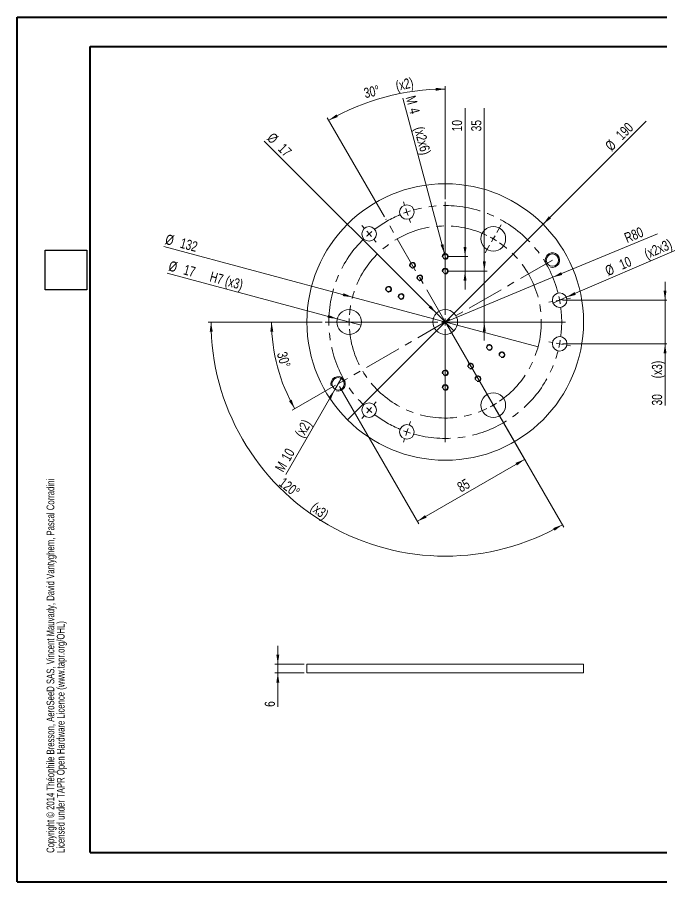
# Model space of a CAD drawing. Header units: millimetres. Extents: x 0 to 420, y 0 to 297.
# Drawn here: x 0.1 to 221.4, y 0.2 to 297.2 of the extents above; entities that cross this region are included whole.
import ezdxf

# ---------------------------------------------------------------- set-up
doc = ezdxf.new("R2010")
doc.units = ezdxf.units.MM
doc.linetypes.add('CENTERX2', pattern=[20.32, 12.7, -2.54, 2.54, -2.54])
doc.styles.add('SLDTEXTSTYLE0', font='TXT', dxfattribs={"width": 0.75})
doc.dimstyles.new('SLDDIMSTYLE0', dxfattribs={"dimtxt": 3.5, "dimasz": 3.302, "dimexe": 0, "dimexo": 0.0625, "dimgap": 0.875, "dimtad": 1, "dimdec": 4, "dimlfac": 2, "dimzin": 12, "dimdsep": 46, "dimtxsty": 'SLDTEXTSTYLE0', "dimsah": 1, "dimcen": 0.09, "dimazin": 3, "dimtfac": 1, "dimtofl": 0, "dimtmove": 0, "dimatfit": 3, "dimfxl": 1, "dimfrac": 2, "dimtolj": 1, "dimtzin": 12, "dimarcsym": 0})
doc.dimstyles.new('SLDDIMSTYLE1', dxfattribs={"dimtxt": 3.5, "dimasz": 3.302, "dimexe": 0, "dimexo": 0.0625, "dimgap": 0.875, "dimtad": 1, "dimdec": 4, "dimlfac": 2, "dimzin": 12, "dimdsep": 46, "dimtxsty": 'SLDTEXTSTYLE0', "dimsah": 1, "dimcen": 0.09, "dimazin": 3, "dimtfac": 1, "dimtofl": 0, "dimtmove": 0, "dimatfit": 3, "dimfxl": 1, "dimfrac": 2, "dimtolj": 1, "dimtzin": 12, "dimarcsym": 0})
doc.dimstyles.new('SLDDIMSTYLE2', dxfattribs={"dimtxt": 3.5, "dimasz": 3.302, "dimexe": 0, "dimexo": 0.0625, "dimgap": 0.875, "dimtad": 1, "dimlfac": 2, "dimrnd": 1e-09, "dimzin": 12, "dimdsep": 46, "dimtxsty": 'SLDTEXTSTYLE0', "dimsah": 1, "dimcen": 0.09, "dimadec": 0, "dimazin": 3, "dimtfac": 1, "dimtmove": 0, "dimatfit": 0, "dimfxl": 1, "dimfrac": 2, "dimtolj": 1, "dimtzin": 12, "dimarcsym": 0})
doc.dimstyles.new('SLDDIMSTYLE3', dxfattribs={"dimtxt": 3.5, "dimasz": 3.302, "dimexe": 0, "dimexo": 0.0625, "dimgap": 0.875, "dimtad": 1, "dimlfac": 2, "dimrnd": 1e-09, "dimzin": 12, "dimdsep": 46, "dimtxsty": 'SLDTEXTSTYLE0', "dimblk1": 'NONE', "dimsah": 1, "dimcen": 0, "dimadec": 0, "dimazin": 3, "dimtfac": 1, "dimtmove": 0, "dimatfit": 3, "dimldrblk": 'NONE', "dimfxl": 1, "dimfrac": 2, "dimtolj": 1, "dimtzin": 12, "dimarcsym": 0})
doc.dimstyles.new('SLDDIMSTYLE4', dxfattribs={"dimtxt": 3.5, "dimasz": 3.302, "dimexe": 0, "dimexo": 0.0625, "dimgap": 0.875, "dimtad": 1, "dimlfac": 2, "dimrnd": 1e-09, "dimzin": 12, "dimdsep": 46, "dimtxsty": 'SLDTEXTSTYLE0', "dimblk1": 'NONE', "dimsah": 1, "dimcen": 0, "dimadec": 0, "dimazin": 3, "dimtfac": 1, "dimtmove": 0, "dimatfit": 3, "dimldrblk": 'NONE', "dimfxl": 1, "dimfrac": 2, "dimtolj": 1, "dimtzin": 12, "dimarcsym": 0})
doc.dimstyles.new('SLDDIMSTYLE5', dxfattribs={"dimtxt": 3.5, "dimasz": 3.302, "dimexe": 0, "dimexo": 0.0625, "dimgap": 0.875, "dimtad": 1, "dimlfac": 2, "dimrnd": 1e-09, "dimzin": 12, "dimdsep": 46, "dimtxsty": 'SLDTEXTSTYLE0', "dimblk1": 'NONE', "dimsah": 1, "dimcen": 0, "dimadec": 0, "dimazin": 3, "dimtfac": 1, "dimtmove": 0, "dimatfit": 3, "dimldrblk": 'NONE', "dimfxl": 1, "dimfrac": 2, "dimtolj": 1, "dimtzin": 12, "dimarcsym": 0})
doc.dimstyles.new('SLDDIMSTYLE6', dxfattribs={"dimtxt": 3.5, "dimasz": 3.302, "dimexe": 0, "dimexo": 0.0625, "dimgap": 0.875, "dimtad": 1, "dimlfac": 2, "dimrnd": 1e-09, "dimzin": 12, "dimdsep": 46, "dimtxsty": 'SLDTEXTSTYLE0', "dimblk1": 'NONE', "dimsah": 1, "dimcen": 0, "dimadec": 0, "dimazin": 3, "dimtfac": 1, "dimtmove": 0, "dimatfit": 3, "dimldrblk": 'NONE', "dimfxl": 1, "dimfrac": 2, "dimtolj": 1, "dimtzin": 12, "dimarcsym": 0})
doc.dimstyles.new('SLDDIMSTYLE7', dxfattribs={"dimtxt": 3.5, "dimasz": 3.302, "dimexe": 0, "dimexo": 0.0625, "dimgap": 0.875, "dimtad": 1, "dimlfac": 2, "dimrnd": 1e-09, "dimzin": 12, "dimdsep": 46, "dimtxsty": 'SLDTEXTSTYLE0', "dimsah": 1, "dimcen": 0, "dimadec": 0, "dimazin": 3, "dimtfac": 1, "dimtofl": 0, "dimtmove": 0, "dimatfit": 3, "dimfxl": 1, "dimfrac": 2, "dimtolj": 1, "dimtzin": 12, "dimarcsym": 0})
doc.dimstyles.new('SLDDIMSTYLE8', dxfattribs={"dimtxt": 3.5, "dimasz": 3.302, "dimexe": 0, "dimexo": 0.0625, "dimgap": 0.875, "dimtad": 1, "dimlfac": 2, "dimrnd": 1e-09, "dimzin": 12, "dimdsep": 46, "dimtxsty": 'SLDTEXTSTYLE0', "dimblk1": 'NONE', "dimsah": 1, "dimcen": 0, "dimadec": 0, "dimazin": 3, "dimtfac": 1, "dimtmove": 0, "dimatfit": 3, "dimldrblk": 'NONE', "dimfxl": 1, "dimfrac": 2, "dimtolj": 1, "dimtzin": 12, "dimarcsym": 0})
doc.dimstyles.new('SLDDIMSTYLE9', dxfattribs={"dimtxt": 3.5, "dimasz": 3.302, "dimexe": 0, "dimexo": 0.0625, "dimgap": 0.875, "dimtad": 1, "dimlfac": 2, "dimrnd": 1e-09, "dimzin": 12, "dimdsep": 46, "dimtxsty": 'SLDTEXTSTYLE0', "dimsah": 1, "dimcen": 0.09, "dimadec": 0, "dimazin": 3, "dimtfac": 1, "dimtofl": 0, "dimtmove": 0, "dimatfit": 3, "dimfxl": 1, "dimfrac": 2, "dimtolj": 1, "dimtzin": 12, "dimarcsym": 0})
picture_1 = doc.add_image_def('image1.bmp', size_in_pixel=(400, 420))

# ---------------------------------------------------------------- blocks, each defined once
blk = doc.blocks.new('SW_NOTE_0')
at = {"color": 0, "linetype": 'Continuous', "lineweight": 0, "char_height": 2.6458, "attachment_point": 1, "rotation": 90, "style": 'SLDTEXTSTYLE0'}
for s, insert in [('Copyright © 2014 Théophile Bresson, AeroSeeD SAS, Vincent Mauvady, David Vantyghem, Pascal Corradini', (-3.41, 0)), ('Licensed under TAPR Open Hardware Licence (www.tapr.org/OHL)', (0.12, 0))]:
    blk.add_mtext(s, dxfattribs=dict(at, insert=insert))
blk = doc.blocks.new('*D4')
at = {"color": 7, "linetype": 'Continuous', "lineweight": 0}
for p, q in [((104.81, 192.52), (65.62, 192.52)), ((164.06, 163.08), (187.78, 121.99))]:
    blk.add_line(p, q, dxfattribs=at)
blk.add_arc((147.06, 192.52), 80.44, 180, 300, dxfattribs=at)
for points in [[(66.62, 192.52), (66.17, 189.21), (67.19, 189.23)], [(187.28, 122.86), (184.14, 121.71), (184.63, 120.82)]]:
    blk.add_solid(points, dxfattribs=at)
at = {"color": 7, "linetype": 'Continuous', "lineweight": 0, "char_height": 3.5, "attachment_point": 1, "rotation": 322.1285, "style": 'SLDTEXTSTYLE0'}
for s, insert in [('120°', (91.75, 139.35, 0.05)), ('(x3)', (102.63, 130.89, 0.05))]:
    blk.add_mtext(s, dxfattribs=dict(at, insert=insert))
blk = doc.blocks.new('*D5')
at = {"color": 7, "linetype": 'Continuous', "lineweight": 0}
for p, q in [((147.06, 234.77), (147.06, 273.54)), ((126.17, 228.71), (106.55, 262.69))]:
    blk.add_line(p, q, dxfattribs=at)
blk.add_arc((147.06, 192.52), 80.02, 90, 120, dxfattribs=at)
for points in [[(147.06, 272.54), (143.75, 272.98), (143.77, 271.97)], [(107.05, 261.82), (110.19, 262.97), (109.7, 263.86)]]:
    blk.add_solid(points, dxfattribs=at)
at = {"color": 7, "linetype": 'Continuous', "lineweight": 0, "char_height": 3.5, "attachment_point": 1, "rotation": 12.8234, "style": 'SLDTEXTSTYLE0'}
for s, insert in [('(x2)', (129.73, 275.27, 0.05)), ('30°', (118.82, 272.79, 0.05))]:
    blk.add_mtext(s, dxfattribs=dict(at, insert=insert))
blk = doc.blocks.new('*D6')
at = {"color": 7, "linetype": 'Continuous', "lineweight": 0}
for p, q in [((104.81, 192.52), (86.4, 192.52)), ((109.38, 170.77), (94.53, 162.2))]:
    blk.add_line(p, q, dxfattribs=at)
blk.add_arc((147.06, 192.52), 59.66, 180, 210, dxfattribs=at)
for points in [[(87.4, 192.52), (86.98, 189.21), (88, 189.24)], [(95.39, 162.7), (94.27, 165.84), (93.37, 165.36)]]:
    blk.add_solid(points, dxfattribs=at)
at = {"color": 7, "linetype": 'Continuous', "lineweight": 0, "insert": (92.59, 182.59, 0.05), "char_height": 3.5, "attachment_point": 1, "rotation": 285.4529, "style": 'SLDTEXTSTYLE0'}
blk.add_mtext('30°', dxfattribs=at)
blk = doc.blocks.new('*D7')
at = {"color": 7, "linetype": 'Continuous', "lineweight": 0}
for p, q in [((222.56, 200.02), (222.56, 206.37)), ((187.35, 200.02), (223.56, 200.02)), ((222.56, 200.02), (222.56, 185.02)), ((187.35, 185.02), (223.56, 185.02)), ((222.56, 185.02), (222.56, 163.83))]:
    blk.add_line(p, q, dxfattribs=at)
for points in [[(222.56, 200.02), (223.06, 203.33), (222.05, 203.33)], [(222.56, 185.02), (222.05, 181.72), (223.06, 181.72)]]:
    blk.add_solid(points, dxfattribs=at)
at = {"color": 7, "linetype": 'Continuous', "lineweight": 0, "char_height": 3.5, "attachment_point": 1, "rotation": 90, "style": 'SLDTEXTSTYLE0'}
for s, insert in [('(x3)', (218.05, 173.16, -1.45)), ('30', (218.05, 163.83, -1.45))]:
    blk.add_mtext(s, dxfattribs=dict(at, insert=insert))
blk = doc.blocks.new('*D9')
at = {"color": 7, "linetype": 'Continuous', "lineweight": 0}
for q in [(228.79, 218.31), (184.05, 199.04)]:
    blk.add_line((188.64, 201.01), q, dxfattribs=at)
blk.add_solid([(188.64, 201.01), (191.88, 201.85), (191.47, 202.79)], dxfattribs=at)
at = {"color": 7, "linetype": 'Continuous', "lineweight": 0, "char_height": 3.5, "attachment_point": 1, "rotation": 23.3134, "style": 'SLDTEXTSTYLE0'}
for s, insert in [('(x2x3)', (214.98, 217.32, -1.45)), ('10', (206.41, 213.63, -1.45)), ('%%c', (201.59, 211.49, -1.45))]:
    blk.add_mtext(s, dxfattribs=dict(at, insert=insert))
blk = doc.blocks.new('_NONE')
blk = doc.blocks.new('*D10')
at = {"color": 7, "linetype": 'Continuous', "lineweight": 0}
for q in [(50.37, 218.43), (178.93, 183.98)]:
    blk.add_line((115.18, 201.07), q, dxfattribs=at)
blk.add_solid([(115.18, 201.07), (112.12, 202.41), (111.86, 201.43)], dxfattribs=at)
at = {"color": 7, "linetype": 'Continuous', "lineweight": 0, "char_height": 3.5, "attachment_point": 1, "rotation": 345, "style": 'SLDTEXTSTYLE0'}
for s, insert in [('%%c', (51.54, 222.79, -1.45)), ('132', (56.65, 221.47, -1.45))]:
    blk.add_mtext(s, dxfattribs=dict(at, insert=insert))
blk = doc.blocks.new('*D11')
at = {"color": 7, "linetype": 'Continuous', "lineweight": 0}
for q in [(51.54, 209.28), (118.16, 191.42)]:
    blk.add_line((109.95, 193.62), q, dxfattribs=at)
blk.add_solid([(109.95, 193.62), (106.89, 194.97), (106.63, 193.99)], dxfattribs=at)
at = {"color": 7, "linetype": 'Continuous', "lineweight": 0, "char_height": 3.5, "attachment_point": 1, "rotation": 345, "style": 'SLDTEXTSTYLE0'}
for s, insert in [('%%c', (52.71, 213.63, -1.45)), ('17', (57.82, 212.31, -1.45)), ('H7 (x3)', (66.83, 209.9, -1.45))]:
    blk.add_mtext(s, dxfattribs=dict(at, insert=insert))
blk = doc.blocks.new('*D12')
at = {"color": 7, "linetype": 'Continuous', "lineweight": 0}
for q in [(84.89, 254.69), (150.06, 189.52)]:
    blk.add_line((144.05, 195.53), q, dxfattribs=at)
blk.add_solid([(144.05, 195.53), (142.08, 198.22), (141.36, 197.51)], dxfattribs=at)
at = {"color": 7, "linetype": 'Continuous', "lineweight": 0, "char_height": 3.5, "attachment_point": 1, "rotation": 315, "style": 'SLDTEXTSTYLE0'}
for s, insert in [('%%c', (88.08, 257.88, -1.45)), ('17', (91.85, 254.19, -1.45))]:
    blk.add_mtext(s, dxfattribs=dict(at, insert=insert))
blk = doc.blocks.new('*D13')
at = {"color": 7, "linetype": 'Continuous', "lineweight": 0}
for q in [(216.07, 261.54), (113.47, 158.94)]:
    blk.add_line((180.64, 226.11), q, dxfattribs=at)
blk.add_solid([(180.64, 226.11), (183.34, 228.09), (182.62, 228.81)], dxfattribs=at)
at = {"color": 7, "linetype": 'Continuous', "lineweight": 0, "char_height": 3.5, "attachment_point": 1, "rotation": 45, "style": 'SLDTEXTSTYLE0'}
for s, insert in [('190', (205.35, 257.27, -1.45)), ('%%c', (201.66, 253.5, -1.45))]:
    blk.add_mtext(s, dxfattribs=dict(at, insert=insert))
blk = doc.blocks.new('*D14')
at = {"color": 7, "linetype": 'Continuous', "lineweight": 0}
for q in [(219.93, 222.84), (147.06, 192.52)]:
    blk.add_line((183.99, 207.89), q, dxfattribs=at)
blk.add_solid([(183.99, 207.89), (187.23, 208.69), (186.84, 209.63)], dxfattribs=at)
at = {"color": 7, "linetype": 'Continuous', "lineweight": 0, "insert": (208.18, 222.84, -1.45), "char_height": 3.5, "attachment_point": 1, "rotation": 22.5887, "style": 'SLDTEXTSTYLE0'}
blk.add_mtext('R80', dxfattribs=at)
blk = doc.blocks.new('*D15')
at = {"color": 7, "linetype": 'Continuous', "lineweight": 0}
for q in [(132.47, 269.47), (147.32, 214.06)]:
    blk.add_line((146.8, 215.99), q, dxfattribs=at)
blk.add_solid([(146.8, 215.99), (146.43, 219.31), (145.45, 219.05)], dxfattribs=at)
at = {"color": 7, "linetype": 'Continuous', "lineweight": 0, "char_height": 3.5, "attachment_point": 1, "rotation": 285, "style": 'SLDTEXTSTYLE0'}
for s, insert in [('M', (136.82, 270.63, -1.45)), ('4', (137.93, 266.49, -1.45)), ('(x2x6)', (139.68, 259.98, -1.45))]:
    blk.add_mtext(s, dxfattribs=dict(at, insert=insert))
blk = doc.blocks.new('*D16')
at = {"color": 7, "linetype": 'Continuous', "lineweight": 0}
for p, q in [((153.86, 215.02), (153.86, 266.03)), ((148.06, 215.02), (154.86, 215.02)), ((153.86, 215.02), (153.86, 210.02)), ((148.06, 210.02), (154.86, 210.02)), ((153.86, 210.02), (153.86, 203.67))]:
    blk.add_line(p, q, dxfattribs=at)
for points in [[(153.86, 215.02), (154.37, 218.33), (153.36, 218.33)], [(153.86, 210.02), (153.36, 206.72), (154.37, 206.72)]]:
    blk.add_solid(points, dxfattribs=at)
at = {"color": 7, "linetype": 'Continuous', "lineweight": 0, "insert": (149.35, 258.02, -1.45), "char_height": 3.5, "attachment_point": 1, "rotation": 90, "style": 'SLDTEXTSTYLE0'}
blk.add_mtext('10', dxfattribs=at)
blk = doc.blocks.new('*D17')
at = {"color": 7, "linetype": 'Continuous', "lineweight": 0}
for p, q in [((160.48, 210.02), (160.48, 266.03)), ((148.06, 210.02), (161.48, 210.02)), ((160.48, 210.02), (160.48, 192.52)), ((148.06, 192.52), (161.48, 192.52)), ((160.48, 192.52), (160.48, 186.17))]:
    blk.add_line(p, q, dxfattribs=at)
for points in [[(160.48, 210.02), (160.99, 213.33), (159.97, 213.33)], [(160.48, 192.52), (159.97, 189.22), (160.99, 189.22)]]:
    blk.add_solid(points, dxfattribs=at)
at = {"color": 7, "linetype": 'Continuous', "lineweight": 0, "insert": (155.97, 258.02, -1.45), "char_height": 3.5, "attachment_point": 1, "rotation": 90, "style": 'SLDTEXTSTYLE0'}
blk.add_mtext('35', dxfattribs=at)
blk = doc.blocks.new('*D18')
at = {"color": 7, "linetype": 'Continuous', "lineweight": 0}
for q in [(111.5, 173.44), (92.28, 140.16)]:
    blk.add_line((109, 169.11), q, dxfattribs=at)
blk.add_solid([(109, 169.11), (106.91, 166.5), (107.79, 166)], dxfattribs=at)
at = {"color": 7, "linetype": 'Continuous', "lineweight": 0, "char_height": 3.5, "attachment_point": 1, "rotation": 60, "style": 'SLDTEXTSTYLE0'}
for s, insert in [('(x2)', (95.2, 154.19, -1.45)), ('10', (90.53, 146.12, -1.45)), ('M', (88.39, 142.4, -1.45))]:
    blk.add_mtext(s, dxfattribs=dict(at, insert=insert))
blk = doc.blocks.new('*D19')
at = {"color": 7, "linetype": 'Continuous', "lineweight": 0}
for p, q in [((147.56, 191.66), (174.81, 144.45)), ((110.75, 170.41), (138.01, 123.2)), ((174.31, 145.31), (137.51, 124.06))]:
    blk.add_line(p, q, dxfattribs=at)
for points in [[(174.31, 145.31), (171.2, 144.1), (171.71, 143.22)], [(137.51, 124.06), (140.62, 125.28), (140.11, 126.16)]]:
    blk.add_solid(points, dxfattribs=at)
at = {"color": 7, "linetype": 'Continuous', "lineweight": 0, "insert": (150.76, 136.93, -1.45), "char_height": 3.5, "attachment_point": 1, "rotation": 30, "style": 'SLDTEXTSTYLE0'}
blk.add_mtext('85', dxfattribs=at)
blk = doc.blocks.new('SW_CENTERMARKSYMBOL_0')
at = {"color": 0, "linetype": 'Continuous', "lineweight": 0}
for p, q in [((12.17, 9.86), (11.76, 11.04)), ((26.14, -27.78), (26.14, 10.97)), ((12.99, 7.5), (12.58, 8.68)), ((12.99, 7.5), (13.4, 6.32)), ((13.81, 5.14), (14.22, 3.96)), ((43.89, 0.47), (45.39, 3.07)), ((-1.63, 1.89), (-2.45, 2.84)), ((0, 0), (-0.82, 0.95)), ((0, 0), (0.82, -0.95)), ((1.63, -1.89), (2.45, -2.84)), ((42.64, -1.7), (42.02, -2.78)), ((42.64, -1.7), (43.27, -0.62)), ((41.39, -3.86), (39.89, -6.46)), ((62.98, -23.25), (61.75, -23.48)), ((65.43, -22.78), (64.2, -23.01)), ((65.43, -22.78), (66.66, -22.54)), ((67.89, -22.31), (69.11, -22.07)), ((26.14, -30.28), (26.14, -29.03)), ((23.64, -30.28), (-15.11, -30.28)), ((-9.36, -30.28), (-12.36, -30.28)), ((-6.86, -30.28), (-8.11, -30.28)), ((-6.86, -30.28), (-5.61, -30.28)), ((-4.36, -30.28), (-1.36, -30.28)), ((26.14, -30.28), (24.89, -30.28)), ((26.14, -30.28), (26.14, -31.53)), ((26.14, -30.28), (27.39, -30.28)), ((28.64, -30.28), (67.39, -30.28)), ((26.14, -32.78), (26.14, -71.53)), ((62.98, -37.31), (61.75, -37.07)), ((65.43, -37.78), (64.2, -37.54)), ((65.43, -37.78), (66.66, -38.01)), ((67.89, -38.25), (69.11, -38.48)), ((41.39, -56.69), (39.89, -54.09)), ((1.63, -58.66), (2.45, -57.71)), ((42.64, -58.86), (42.02, -57.77)), ((42.64, -58.86), (43.27, -59.94)), ((0, -60.55), (-0.82, -61.5)), ((0, -60.55), (0.82, -59.61)), ((43.89, -61.02), (45.39, -63.62)), ((-1.63, -62.45), (-2.45, -63.39)), ((13.81, -65.69), (14.22, -64.51)), ((12.99, -68.05), (12.58, -69.23)), ((12.99, -68.05), (13.4, -66.87)), ((12.17, -70.41), (11.76, -71.59))]:
    blk.add_line(p, q, dxfattribs=at)
at = {"color": 0, "linetype": 'CENTERX2', "lineweight": 0}
for radius, start, end in [(40, 14.3879, 105.6121), (40, 112.7741, 127.2259), (33, 64.3406, 175.6594), (40, 134.3879, 225.6121), (33, 304.3406, 55.6594), (40, 352.7741, 7.2259), (33, 184.3406, 295.6594), (40, 254.3879, 345.6121), (40, 232.7741, 247.2259)]:
    blk.add_arc((26.14, -30.28), radius, start, end, dxfattribs=at)
at = {"color": 0, "linetype": 'Continuous', "lineweight": 0}
for radius, start, end in [(40, 109.1931, 110.9836), (40, 107.4026, 109.1931), (40, 130.8069, 132.5974), (40, 129.0164, 130.8069), (33, 60, 62.1703), (33, 57.8297, 60), (40, 10.8069, 12.5974), (40, 9.0164, 10.8069), (33, 177.8297, 180), (33, 180, 182.1703), (40, 347.4026, 349.1931), (40, 349.1931, 350.9836), (33, 297.8297, 300), (33, 300, 302.1703), (40, 227.4026, 229.1931), (40, 229.1931, 230.9836), (40, 249.0164, 250.8069), (40, 250.8069, 252.5974)]:
    blk.add_arc((26.14, -30.28), radius, start, end, dxfattribs=at)
blk = doc.blocks.new('*D21')
at = {"color": 7, "linetype": 'Continuous', "lineweight": 0}
for p, q in [((89.56, 74.94), (89.56, 81.29)), ((98.56, 74.94), (88.56, 74.94)), ((89.56, 74.94), (89.56, 71.94)), ((98.56, 71.94), (88.56, 71.94)), ((89.56, 71.94), (89.56, 60.29))]:
    blk.add_line(p, q, dxfattribs=at)
for points in [[(89.56, 74.94), (90.06, 78.24), (89.05, 78.24)], [(89.56, 71.94), (89.05, 68.64), (90.06, 68.64)]]:
    blk.add_solid(points, dxfattribs=at)
at = {"color": 7, "linetype": 'Continuous', "lineweight": 0, "insert": (85.05, 60.29, 0.05), "char_height": 3.5, "attachment_point": 1, "rotation": 90, "style": 'SLDTEXTSTYLE0'}
blk.add_mtext('6', dxfattribs=at)

msp = doc.modelspace()

# ---------------------------------------------------------------- linework, layer by layer
at = {"color": 7, "linetype": 'Continuous', "lineweight": 40}
for p, q in [((0.078844, 0.21478), (0.078844, 297.21478)), ((0.078844, 297.21478), (420.078844, 297.21478)), ((25.078844, 10.21478), (25.078844, 287.21478)), ((25.078844, 287.21478), (410.078844, 287.21478)), ((25.078844, 10.21478), (410.078844, 10.21478)), ((0.078844, 0.21478), (420.078844, 0.21478))]:
    msp.add_line(p, q, dxfattribs=at)
at = {"color": 7, "linetype": 'CENTERX2', "lineweight": 0}
for p, q in [((147.05687, 192.524477), (126.667463, 227.839967)), ((183.86295, 213.774477), (110.250791, 171.274477)), ((147.05687, 192.524477), (163.55687, 163.945639))]:
    msp.add_line(p, q, dxfattribs=at)
at = {"color": 7, "linetype": 'Continuous', "lineweight": 15}
for p, q in [((99.556871, 74.940657), (99.556871, 71.940657)), ((194.55687, 74.940657), (99.556871, 74.940657)), ((194.55687, 71.940657), (194.55687, 74.940657)), ((194.55687, 71.940657), (99.556871, 71.940657))]:
    msp.add_line(p, q, dxfattribs=at)
for centre, radius in [((147.05687, 192.524477), 47.5), ((133.906769, 230.301121), 2.5), ((120.916388, 222.801121), 2.5), ((163.55687, 221.103315), 4.25), ((147.05687, 215.024477), 0.825), ((183.86295, 213.774477), 2.125), ((135.80687, 212.010049), 0.825), ((138.30687, 207.679922), 0.825), ((147.05687, 210.024477), 0.825), ((127.571299, 203.774477), 0.825), ((131.901426, 201.274477), 0.825), ((186.347455, 200.024477), 2.5), ((114.05687, 192.524477), 4.25), ((147.05687, 192.524477), 4.25), ((186.347455, 185.024477), 2.5), ((162.212315, 183.774477), 0.825), ((166.542442, 181.274477), 0.825), ((147.05687, 175.024477), 0.825), ((155.80687, 177.369032), 0.825), ((110.250791, 171.274477), 2.125), ((158.30687, 173.038905), 0.825), ((147.05687, 170.024477), 0.825), ((163.55687, 163.945639), 4.25), ((120.916388, 162.247833), 2.5), ((133.906769, 154.747833), 2.5)]:
    msp.add_circle(centre, radius, dxfattribs=at)
at = {"color": 7, "linetype": 'Continuous', "lineweight": 0}
for centre, radius in [((147.05687, 215.024477), 1), ((183.86295, 213.774477), 2.5), ((135.80687, 212.010049), 1), ((147.05687, 210.024477), 1), ((138.30687, 207.679922), 1), ((127.571299, 203.774477), 1), ((131.901426, 201.274477), 1), ((162.212315, 183.774477), 1), ((166.542442, 181.274477), 1), ((155.80687, 177.369032), 1), ((147.05687, 175.024477), 1), ((110.250791, 171.274477), 2.5), ((158.30687, 173.038905), 1), ((147.05687, 170.024477), 1)]:
    msp.add_arc(centre, radius, 255, 195, dxfattribs=at)

# ---------------------------------------------------------------- block references
for name, p in [('SW_CENTERMARKSYMBOL_0', (120.916388, 222.801121)), ('SW_NOTE_0', (13.549332, 10.108257))]:
    msp.add_blockref(name, p, dxfattribs=at)

# ---------------------------------------------------------------- dimensions: what is measured, and where the dimension line sits
for base, line1, line2, text, picture, middle in [((126.347059, 269.814545), ((147.05687, 233.774477), (147.05687, 151.274477)), ((147.05687, 192.524477), (126.667463, 227.839967)), '<> (x2)', '*D5', (129.297448, 270.545332)), ((106.835943, 122.859787), ((105.80687, 192.524477), (188.30687, 192.524477)), ((163.55687, 163.945639), (147.05687, 192.524477)), '<> (x3)', '*D4', (97.674262, 129.024477))]:
    dim = msp.add_angular_dim_2l(base=base, line1=line1, line2=line2, text=text, dimstyle='SLDDIMSTYLE0', dxfattribs=at)
    dim.commit()
    dim.dimension.update_dxf_attribs({"geometry": picture, "text_midpoint": middle, "dimtype": 162})
for p1, p2, text, picture, middle in [((147.315689, 214.058551), (146.798051, 215.990403), 'M<> (x2x6)', '*D15', (135.565953, 257.909213)), ((111.500791, 173.43954), (109.000791, 169.109413), 'M<> (x2)', '*D18', (97.674272, 149.4913))]:
    dim = msp.add_diameter_dim_2p(p1=p1, p2=p2, text=text, dimstyle='SLDDIMSTYLE8', override={"dimpost": '<>'}, dxfattribs=at)
    dim.commit()
    dim.dimension.update_dxf_attribs({"geometry": picture, "text_midpoint": middle, "dimtype": 163})
for base, p1, p2, angle, dimstyle, picture, middle in [((153.863282, 210.024477), (147.05687, 215.024477), (147.05687, 210.024477), 90, 'SLDDIMSTYLE2', '*D16', (153.863282, 262.024477)), ((160.477989, 192.524477), (147.05687, 210.024477), (147.05687, 192.524477), 90, 'SLDDIMSTYLE2', '*D17', (160.477989, 262.024477)), ((137.507279, 124.064855), (147.05687, 192.524477), (110.250791, 171.274477), 30, 'SLDDIMSTYLE9', '*D19', (156.489901, 135.024477)), ((89.55687, 71.940657), (99.55687, 74.940657), (99.55687, 71.940657), 90, 'SLDDIMSTYLE2', '*D21', (89.55687, 63.004546))]:
    dim = msp.add_linear_dim(base=base, p1=p1, p2=p2, angle=angle, dimstyle=dimstyle, dxfattribs=at)
    dim.commit()
    dim.dimension.update_dxf_attribs({"geometry": picture, "text_midpoint": middle, "dimtype": 160})
for p1, p2, dimstyle, picture, middle in [((113.469298, 158.936905), (180.644443, 226.112049), 'SLDDIMSTYLE6', '*D13', (210.490222, 255.957829)), ((150.062074, 189.519273), (144.051667, 195.529681), 'SLDDIMSTYLE6', '*D12', (89.55688, 250.024487)), ((178.932423, 183.983449), (115.181318, 201.065505), 'SLDDIMSTYLE4', '*D10', (57.996858, 216.388048))]:
    dim = msp.add_diameter_dim_2p(p1=p1, p2=p2, dimstyle=dimstyle, dxfattribs=at)
    dim.commit()
    dim.dimension.update_dxf_attribs({"geometry": picture, "text_midpoint": middle, "dimtype": 163})
dim = msp.add_radius_dim(center=(147.05687, 192.524477), mpoint=(183.988306, 207.889017), dimstyle='SLDDIMSTYLE7', dxfattribs=at)
dim.commit()
dim.dimension.update_dxf_attribs({"geometry": '*D14', "text_midpoint": (214.972239, 220.779232), "dimtype": 164})
for p1, p2, text, dimstyle, picture, middle in [((184.051571, 199.035074), (188.643338, 201.01388), '<> (x2x3)', 'SLDDIMSTYLE3', '*D9', (216.188736, 212.884474)), ((118.162055, 191.424496), (109.951686, 193.624458), '<>H7 (x3)', 'SLDDIMSTYLE5', '*D11', (65.917143, 205.423491))]:
    dim = msp.add_diameter_dim_2p(p1=p1, p2=p2, text=text, dimstyle=dimstyle, dxfattribs=at)
    dim.commit()
    dim.dimension.update_dxf_attribs({"geometry": picture, "text_midpoint": middle, "dimtype": 163})
dim = msp.add_angular_dim_2l(base=(89.43301, 177.08421), line1=((105.80687, 192.524477), (188.30687, 192.524477)), line2=((110.250791, 171.274477), (183.86295, 213.774477)), dimstyle='SLDDIMSTYLE1', dxfattribs=at)
dim.commit()
dim.dimension.update_dxf_attribs({"geometry": '*D6', "text_midpoint": (89.55687, 176.62916), "dimtype": 162})
dim = msp.add_linear_dim(base=(222.55687, 185.024477), p1=(186.347455, 200.024477), p2=(186.347455, 185.024477), angle=90, text='<> (x3)', dimstyle='SLDDIMSTYLE2', dxfattribs=at)
dim.commit()
dim.dimension.update_dxf_attribs({"geometry": '*D7', "text_midpoint": (222.55687, 172.623309), "dimtype": 160})

# ---------------------------------------------------------------- pictures from other files: only their frames are drawn
image = msp.add_image(picture_1, insert=(23.944722, 203.572998), size_in_units=(13.649162, 14.33162), rotation=90)
image.dxf.flags = 7

doc.saveas('drawing.dxf')
